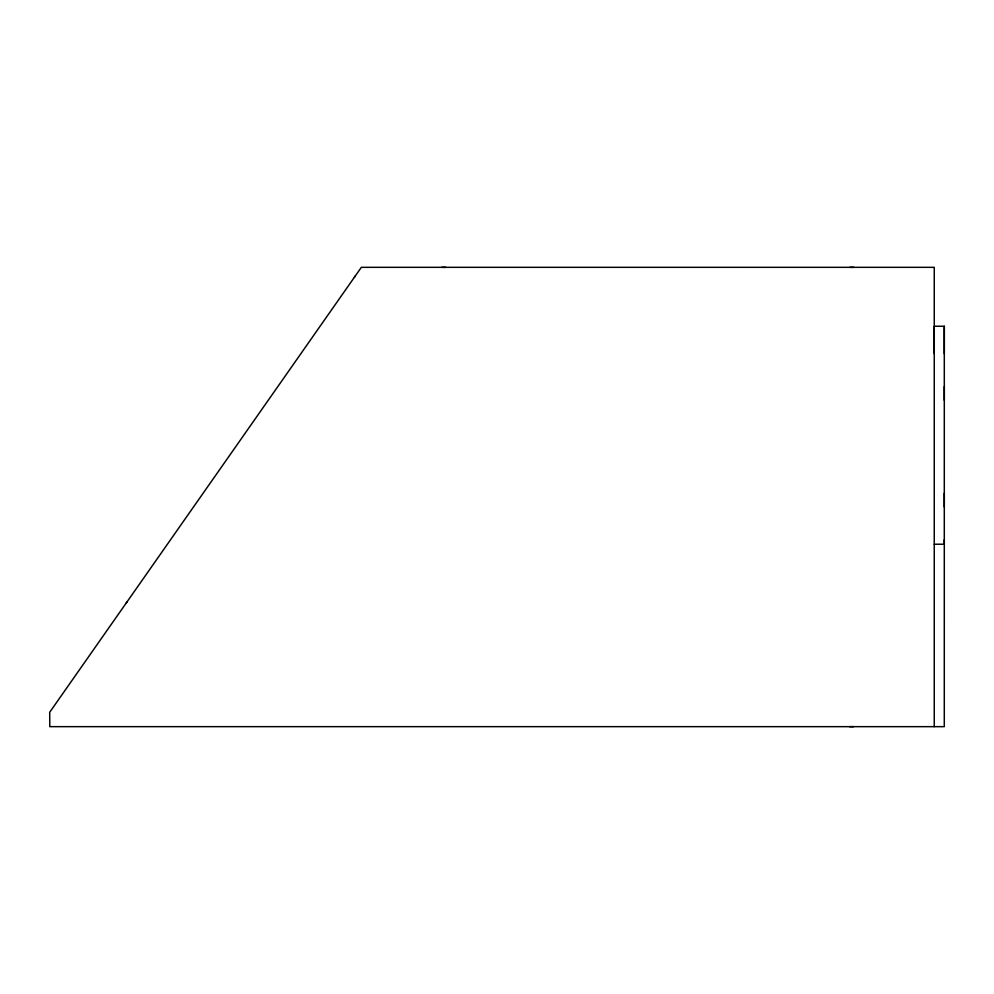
<?xml version="1.0" encoding="UTF-8"?>
<svg xmlns="http://www.w3.org/2000/svg" width="994" height="994" viewBox="0 0 994 994"><rect width="100%" height="100%" fill="white"/><g stroke="black" fill="none" stroke-linecap="round" stroke-linejoin="round"><path stroke-width="1.49" d="M934.248 726.664L934.261 267.336L361.356 267.324L49.7 712.276L49.787 726.651L944.288 726.664L944.3 326.256L934.261 326.256L934.261 353.727M126.163 603.221L127.07 601.929M354.411 277.251L355.318 275.959M441.771 267.336L445.784 267.336M934.248 544.227L944.288 544.227L944.288 539.767M849.833 267.336L853.846 267.336M849.547 726.664L853.56 726.664M944.3 326.256L944.3 353.727M944.3 386.567L944.3 400.284M944.288 493.21L944.288 506.928"/></g></svg>
